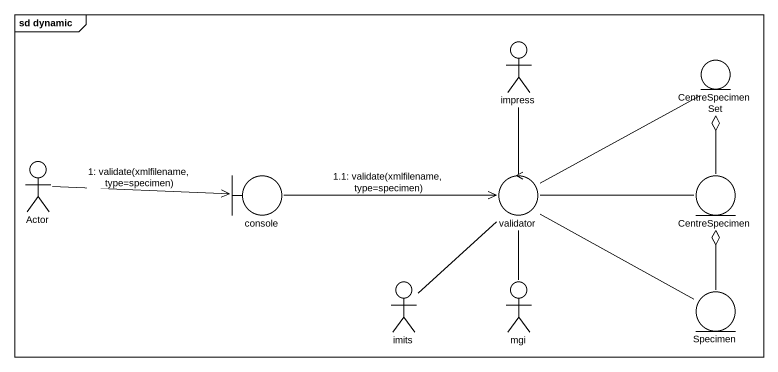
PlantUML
@startuml
mainframe sd dynamic
actor impress
entity CentreSpecimenSet
actor "Actor" as Actor_
boundary console
control validator
entity CentreSpecimen
actor imits
actor mgi
entity Specimen
validator -up- impress
validator -right- CentreSpecimenSet
validator -right- CentreSpecimen
validator -- imits
validator -- mgi
validator -right- Specimen
CentreSpecimen -up-o CentreSpecimenSet
Specimen -up-o CentreSpecimen
Actor_ -right-> console : 1: validate(xmlfilename, type=specimen)
console -right-> validator : 1.1: validate(xmlfilename, type=specimen)
@enduml
